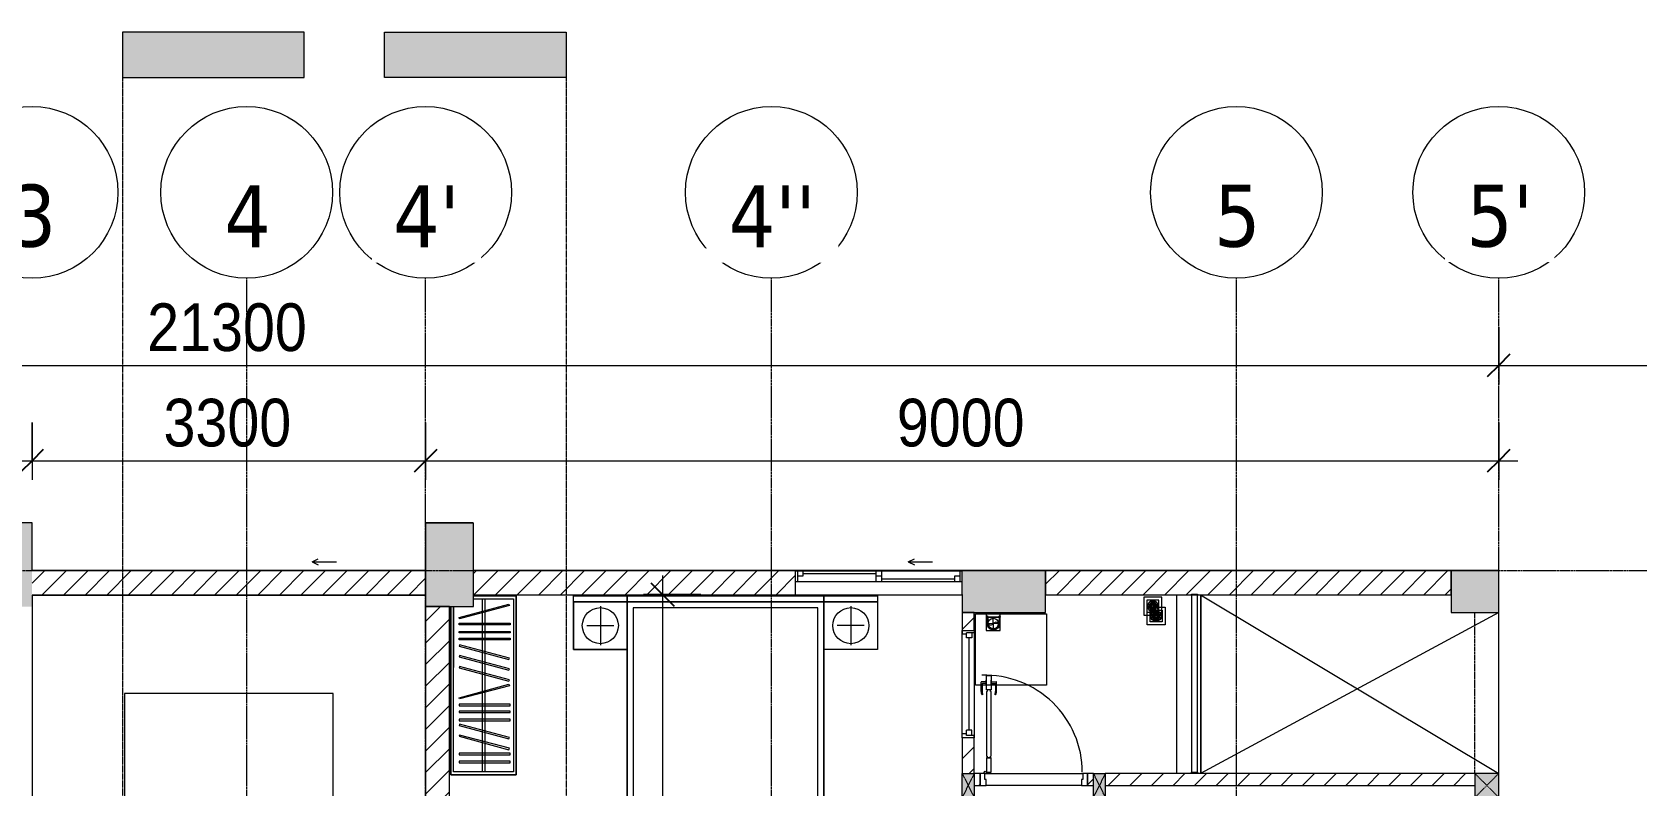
# Model space of a CAD drawing. Header units: millimetres. Extents: x 1591 to 240306, y -15958 to 82755.
# Drawn here: x 53654 to 67112, y 76433 to 82755 of the extents above; entities that cross this region are included whole.
import ezdxf

# ---------------------------------------------------------------- set-up
doc = ezdxf.new("R2010")
doc.units = ezdxf.units.MM
for name, pattern in [('Dash', [6, 3, -3]), ('Dash 1_8_', [6.35, 3.175, -3.175]), ('Dash Dot 3_16_', [7.9375, 4.7625, -1.5875, 0, -1.5875]), ('Grid Line', [22.225, 12.7, -3.175, 3.175, -3.175]), ('IMPORT-CENTER _2_', [40.64, 25.4, -5.08, 5.08, -5.08])]:
    doc.linetypes.add(name, pattern=pattern)
for name, color, linetype, lineweight in [('0-1', 7, 'Continuous', 5), ('A-ANNO-DIMS', 211, 'Continuous', 9), ('A-ANNO-DIMS-160', 211, 'Continuous', 9), ('A-AREA', 32, 'Dash 1_8_', 9), ('A-DETL-GENF-1', 9, 'Continuous', 9), ('A-DETL-THIN-2', 151, 'Continuous', 9), ('A-DOOR-1', 254, 'Continuous', 9), ('A-DOOR-2', 9, 'Continuous', 9), ('A-FLOR-1', 250, 'Continuous', 9), ('A-FLOR-2', 9, 'Continuous', 9), ('A-FLOR-HRAL-1', 254, 'Continuous', 9), ('A-FLOR-HRAL-2', 9, 'Continuous', 9), ('A-GLAZ', 151, 'Continuous', 9), ('A-GLAZ-1', 254, 'Continuous', 9), ('A-GLAZ-2', 9, 'Continuous', 9), ('A-WALL-1', 253, 'Continuous', 18), ('A-WALL-2', 9, 'Continuous', 9), ('A-WALL-3', 113, 'Continuous', 18), ('A-WALL-PATT-1', 10, 'Continuous', 9), ('A-WALL-PATT-2', 111, 'Continuous', 9), ('G-ANNO-SYMB', 111, 'Continuous', 9), ('G-ANNO-SYMB-1', 111, 'Dash Dot 3_16_', 18), ('G-IMPT-1', 254, 'Continuous', 9), ('G-IMPT-2', 8, 'IMPORT-CENTER _2_', 9), ('G-IMPT-3', 8, 'Continuous', 9), ('I-FURN-1', 254, 'Continuous', 9), ('M-EQPM', 50, 'Continuous', 9), ('M-EQPM-1', 254, 'Continuous', 9), ('S-COLS', 52, 'Continuous', 9), ('S-COLS-1', 52, 'Continuous', 5), ('S-COLS-2', 7, 'Continuous', 18), ('S-COLS-3', 254, 'Continuous', 9), ('S-COLS-4', 253, 'Continuous', 18), ('S-COLS-5', 52, 'Continuous', 18), ('S-COLS-HDLN', 52, 'Dash', 9), ('S-COLS-HDLN-1', 9, 'Dash', 9), ('S-GRID-1', 1, 'Grid Line', 9), ('S-GRID-IDEN', 1, 'Continuous', 9), ('S-STRS', 31, 'Continuous', 9), ('S-STRS-ANNO', 31, 'Continuous', 9)]:
    doc.layers.add(name, color=color, linetype=linetype, lineweight=lineweight)
doc.styles.add('Tahoma_B', font='tahomabd_0.ttf', dxfattribs={"height": 520})
doc.styles.add('UTM Avo', font='UTM Avo.ttf', dxfattribs={"width": 0.9, "height": 400})
doc.dimstyles.new('1_Dim_chi_tiet_2_5', dxfattribs={"dimscale": 304.8, "dimtxt": 399.720379, "dimasz": 0.629921, "dimexe": 0.524934, "dimexo": 0.0625, "dimgap": 0.052493, "dimtad": 1, "dimdec": 0, "dimrnd": 5, "dimzin": 0, "dimdsep": 46, "dimtxsty": 'UTM Avo', "dimblk1": 'OBLIQUE', "dimblk2": 'OBLIQUE', "dimsah": 1, "dimcen": 0.09, "dimdle": 0.524934, "dimazin": 0, "dimtfac": 1, "dimtdec": 4, "dimtix": 1, "dimtmove": 0, "dimatfit": 3, "dimfxl": 1.049869, "dimfxlon": 1, "dimtvp": 1, "dimtolj": 1, "dimtzin": 0, "dimarcsym": 2})
doc.dimstyles.new('1_Dim_chi_tiet_2_5_1', dxfattribs={"dimscale": 304.8, "dimtxt": 399.720379, "dimasz": 0.629921, "dimexe": 0.524934, "dimexo": 0.0625, "dimgap": 0.052493, "dimtad": 1, "dimdec": 0, "dimrnd": 5, "dimzin": 0, "dimdsep": 46, "dimtxsty": 'UTM Avo', "dimblk1": 'OBLIQUE', "dimblk2": 'OBLIQUE', "dimsah": 1, "dimcen": 0.09, "dimdle": 0.524934, "dimazin": 0, "dimtfac": 1, "dimtdec": 4, "dimtix": 1, "dimtmove": 0, "dimatfit": 3, "dimfxl": 1.049869, "dimfxlon": 1, "dimtvp": 1, "dimtolj": 1, "dimtzin": 0, "dimarcsym": 2})
pattern_1 = [(45, (0, 0), (-90.50967, 90.50967), [])]
pattern_2 = [(45, (11001.35, 0), (-90.50967, 90.50967), [])]

# ---------------------------------------------------------------- blocks, each defined once
blk = doc.blocks.new('NCV_TKTC_KET CAU_rvt-1-TKCS_MB TẦNG 3-4')
at = {"layer": 'S-COLS-1'}
for points in [[(42653, 77937), (42653, 78637), (42253, 78637), (42253, 77937)], [(46353, 77937), (46353, 78637), (45953, 78637), (45953, 77937)], [(50452, 77887), (51152, 77887), (51152, 78237), (50452, 78237), (50452, 78037)], [(54953, 77887), (54953, 78237), (54553, 78237), (54553, 77887)]]:
    blk.add_hatch(color=256, dxfattribs=at).paths.add_polyline_path(points)
at = {"layer": 'A-FLOR-1'}
for p, q in [((42653, 78033), (45953, 78033)), ((52453, 76537), (52453, 78037))]:
    blk.add_line(p, q, dxfattribs=at)
at = {"layer": 'S-COLS-2'}
for p, q in [((46353, 78637), (45953, 78637)), ((45953, 78637), (45953, 77937)), ((46353, 77937), (46353, 78637)), ((51152, 78237), (50452, 78237)), ((51152, 77887), (51152, 78237)), ((54553, 78237), (54553, 77887)), ((54953, 78237), (54553, 78237)), ((54953, 77887), (54953, 78237)), ((45953, 77937), (46353, 77937)), ((50452, 78037), (50452, 77887)), ((50452, 77887), (51152, 77887)), ((54553, 77887), (54953, 77887))]:
    blk.add_line(p, q, dxfattribs=at)
blk = doc.blocks.new('M_Fixed - 900 x 1400-901191-TKCS_MB TẦNG 3-4')
at = {"layer": 'A-GLAZ-2'}
for p, q in [((-450, 37), (-418, 37)), ((-431, -63), (-431, 0)), ((-431, 0), (-387, 0)), ((-418, 0), (-418, 37)), ((-387, -44), (-387, 0)), ((387, 0), (431, 0)), ((387, -44), (387, 0)), ((418, 0), (418, 37)), ((450, 37), (418, 37)), ((431, -63), (431, 0)), ((-450, -63), (-431, -63)), ((-431, -44), (-387, -44)), ((-387, -22), (387, -22)), ((431, -44), (387, -44)), ((449, -63), (431, -63))]:
    blk.add_line(p, q, dxfattribs=at)
blk = doc.blocks.new('MAY GIAT - MAY GIAT_dwg-348053-TKCS_MB TẦNG 3-4')
at = {"layer": 'G-IMPT-1', "flags": 128}
blk.add_lwpolyline([(5, 597), (5, 2), (605, 2), (605, 597)], close=True, dxfattribs=at)
blk = doc.blocks.new('MAY GIAT - MAY GIAT-401071-TKCS_MB TẦNG 3-4')
at = {"layer": 'I-FURN-1'}
for p, q in [((5, -2), (605, -2)), ((5, -597), (5, -2)), ((605, -2), (605, -597)), ((605, -597), (5, -597))]:
    blk.add_line(p, q, dxfattribs=at)
at = {"extrusion": (0, 0, -1), "zscale": -1, "rotation": 180}
blk.add_blockref('MAY GIAT - MAY GIAT_dwg-348053-TKCS_MB TẦNG 3-4', (0, 0), dxfattribs=at)
blk = doc.blocks.new('THU NUOC - THU NUOC-461820-TKCS_MB TẦNG 3-4')
at = {"layer": 'M-EQPM-1'}
for p, q in [((-66, 71), (-66, -79)), ((84, 71), (-66, 71)), ((59, 46), (-41, 46)), ((-41, 46), (-41, -54)), ((-23, 11), (41, 11)), ((41, 5), (-23, 5)), ((-11, 23), (28, 23)), ((28, 17), (-11, 17)), ((-1, 36), (19, 36)), ((19, 30), (-1, 30)), ((59, -54), (59, 46)), ((84, -79), (84, 71)), ((-66, -79), (84, -79)), ((-41, -54), (59, -54)), ((-23, -1), (1, -1)), ((1, -7), (-23, -7)), ((-23, -14), (41, -14)), ((41, -20), (-23, -20)), ((-11, -26), (28, -26)), ((28, -32), (-11, -32)), ((-1, -38), (19, -38)), ((19, -44), (-1, -44)), ((1, -1), (1, -7)), ((17, -1), (41, -1)), ((17, -7), (17, -1)), ((41, -7), (17, -7))]:
    blk.add_line(p, q, dxfattribs=at)
for centre, radius, start, end in [((9, -4), 45, 0, 180), ((9, -4), 45, 0, 180), ((-23, 8), 3, 90, 270), ((-11, 20), 3, 90, 270), ((-1, 33), 3, 90, 270), ((19, 33), 3, 270, 90), ((28, 20), 3, 270, 90), ((41, 8), 3, 270, 90), ((9, -4), 45, 180, 360), ((9, -4), 45, 180, 360), ((-23, -4), 3, 90, 270), ((-23, -17), 3, 90, 270), ((-11, -29), 3, 90, 270), ((-1, -41), 3, 90, 270), ((19, -41), 3, 270, 90), ((28, -29), 3, 270, 90), ((41, -4), 3, 270, 90), ((41, -17), 3, 270, 90)]:
    blk.add_arc(centre, radius, start, end, dxfattribs=at)
blk = doc.blocks.new('Railing - 50 x 10mm-901205-TKCS_MB TẦNG 3-4')
at = {"layer": 'A-FLOR-HRAL-2'}
for p, q in [((25, 5), (-25, 5)), ((-25, 5), (-25, -5)), ((25, -5), (25, 5)), ((-25, -5), (25, -5))]:
    blk.add_line(p, q, dxfattribs=at)
blk = doc.blocks.new('Railing - Railing-885341-TKCS_MB TẦNG 3-4')
at = {"layer": 'A-FLOR-HRAL-2'}
for p, q in [((29469, 68771), (29469, 67286)), ((29519, 67286), (29519, 68771))]:
    blk.add_line(p, q, dxfattribs=at)
at = {"extrusion": (0, 0, -1), "zscale": -1}
for p in [(-29494, 68776), (-29494, 67281)]:
    blk.add_blockref('Railing - 50 x 10mm-901205-TKCS_MB TẦNG 3-4', p, dxfattribs=at)
blk = doc.blocks.new('G1_SOF - BO TRU - 100x200-746114-TKCS_MB TẦNG 3-4')
at = {"layer": 'S-COLS'}
blk.add_hatch(color=256, dxfattribs=at).paths.add_polyline_path([(50, -100), (50, 100), (-50, 100), (-50, -100)])
at = {"layer": 'S-COLS-4'}
for p, q in [((-50, 100), (50, 100)), ((-50, -100), (-50, 100)), ((50, 100), (50, -100)), ((50, -100), (-50, -100))]:
    blk.add_line(p, q, dxfattribs=at)
at = {"layer": 'S-COLS-HDLN-1'}
for p, q in [((50, -100), (-50, 100)), ((-50, -100), (50, 100))]:
    blk.add_line(p, q, dxfattribs=at)
blk = doc.blocks.new('DOOR_CW_01 CANH MO-PANEL KINH - DIG_01-900x2200-CỬA NHÔM KÍNH-901226-TKCS_MB TẦNG 3-4')
at = {"layer": 'A-DETL-GENF-1'}
for p, q in [((-442, 737), (-442, 816)), ((-399, 820), (-438, 820)), ((-399, 832), (-397, 832)), ((-399, 792), (-399, 832)), ((-397, 872), (-357, 872)), ((-397, 752), (-397, 872)), ((-397, 792), (-397, 832)), ((-357, 872), (-357, 752)), ((-357, 792), (-357, 832)), ((-355, 832), (-357, 832)), ((-355, 792), (-355, 832)), ((-355, 820), (-316, 820)), ((-312, 737), (-312, 816)), ((-434, 800), (-434, 737)), ((-434, 711), (-427, 716)), ((-399, 804), (-430, 804)), ((-397, 792), (-399, 792)), ((-357, 752), (-397, 752)), ((-397, 738), (-391, 738)), ((-397, 738), (-397, 196)), ((-363, 752), (-391, 752)), ((-391, 752), (-391, 738)), ((-363, 738), (-363, 752)), ((-357, 738), (-363, 738)), ((-357, 792), (-355, 792)), ((-357, 196), (-357, 738)), ((-355, 804), (-324, 804)), ((-320, 711), (-327, 716)), ((-320, 800), (-320, 737)), ((-397, 196), (-391, 196)), ((-357, 182), (-397, 182)), ((-397, 182), (-397, 62)), ((-391, 196), (-391, 182)), ((-391, 182), (-363, 182)), ((-357, 196), (-363, 196)), ((-363, 182), (-363, 196)), ((-357, 62), (-357, 182)), ((-397, 62), (-357, 62))]:
    blk.add_line(p, q, dxfattribs=at)
blk.add_circle((-407, 60), 10, dxfattribs=at)
for centre, radius, start, end in [((-438, 816), 4, 90, 180), ((-407, 60), 814, 360, 92), ((-316, 816), 4, 0, 90), ((-397, 737), 45, 180, 215), ((-430, 800), 4, 90, 180), ((-397, 737), 37, 180, 215), ((-357, 737), 37, 325, 0), ((-324, 800), 4, 360, 90), ((-357, 737), 45, 325, 0)]:
    blk.add_arc(centre, radius, start, end, dxfattribs=at)
at = {"layer": 'A-DOOR-2'}
for p, q in [((-410, 50), (-450, 50)), ((-450, 50), (-450, -50)), ((-410, 0), (-410, 50)), ((-400, 0), (-410, 0)), ((-407, 50), (-382, 50)), ((-400, -50), (-400, 0)), ((410, 0), (400, 0)), ((400, 0), (400, -50)), ((450, 50), (410, 50)), ((410, 50), (410, 0)), ((450, -50), (450, 50)), ((-450, -50), (-400, -50)), ((400, -50), (450, -50))]:
    blk.add_line(p, q, dxfattribs=at)
blk = doc.blocks.new('GIUONG NGU-2TAB-1600x2000 - GIUONG NGU-2TAB-1600x2000-901192-TKCS_MB TẦNG 3-4')
at = {"layer": 'I-FURN-1'}
for p, q in [((570, 2050), (1997, 2050)), ((1997, 2050), (570, 2050)), ((458, 50), (458, 1939)), ((458, 1939), (458, 50)), ((508, 1939), (508, 100)), ((1997, 2000), (570, 2000)), ((2058, 100), (2058, 1939)), ((2108, 1939), (2108, 50)), ((2108, 50), (2108, 1939)), ((8, 50), (8, 450)), ((8, 450), (458, 450)), ((8, 450), (458, 450)), ((8, 50), (8, 450)), ((233, 87), (233, 413)), ((458, 450), (458, 50)), ((458, 450), (458, 50)), ((2108, 50), (2108, 450)), ((2108, 450), (2558, 450)), ((2108, 450), (2108, 50)), ((2558, 450), (2108, 450)), ((2333, 87), (2333, 413)), ((2558, 450), (2558, 50)), ((2558, 50), (2558, 450)), ((120, 250), (347, 250)), ((2446, 250), (2220, 250)), ((458, 50), (8, 50)), ((8, 0), (8, 50)), ((8, 50), (458, 50)), ((458, 50), (8, 50)), ((458, 0), (8, 0)), ((2108, 50), (458, 50)), ((458, 50), (458, 0)), ((458, 0), (458, 50)), ((458, 50), (2108, 50)), ((458, 50), (2108, 50)), ((2108, 0), (458, 0)), ((458, 0), (2108, 0)), ((508, 100), (2058, 100)), ((2558, 50), (2108, 50)), ((2108, 50), (2558, 50)), ((2108, 0), (2108, 50)), ((2108, 50), (2108, 0)), ((2108, 50), (2558, 50)), ((2558, 0), (2108, 0)), ((2558, 50), (2558, 0))]:
    blk.add_line(p, q, dxfattribs=at)
for centre in [(233, 250), (2333, 250)]:
    blk.add_circle(centre, 151, dxfattribs=at)
for centre, radius, start, end in [((570, 1939), 111, 90, 180), ((570, 1939), 111, 90, 180), ((1997, 1939), 111, 0, 90), ((1997, 1939), 111, 360, 90), ((570, 1939), 61.1, 90, 180), ((1997, 1939), 61.1, 360, 90)]:
    blk.add_arc(centre, radius, start, end, dxfattribs=at)
blk = doc.blocks.new('TU QUAN AO-SUITE ROOM_3 - TU QUAN AO-SUITE ROOM_3-V174-TKCS_MB TẦNG 3-4')
at = {"layer": 'I-FURN-1'}
for p, q in [((0, 0), (-360, 0)), ((-360, 0), (0, 0)), ((0, -1500), (0, 0)), ((0, 0), (0, -1500)), ((-550, -90), (-550, -1500)), ((-550, -1500), (-550, -90)), ((-550, -90), (-550, -576)), ((-526, -1476), (-526, -90)), ((-526, -90), (-526, -600)), ((-478, -181), (-61, -69)), ((-58, -81), (-475, -193)), ((-360, -24), (-24, -24)), ((-287, -24), (-287, -576)), ((-263, -24), (-263, -576)), ((-61, -69), (-58, -81)), ((-24, -24), (-24, -1476)), ((-480, -230), (-50, -230)), ((-480, -242), (-480, -230)), ((-50, -242), (-480, -242)), ((-475, -193), (-478, -181)), ((-50, -230), (-50, -242)), ((-480, -299), (-50, -299)), ((-480, -311), (-480, -299)), ((-50, -311), (-480, -311)), ((-480, -356), (-50, -356)), ((-480, -368), (-480, -356)), ((-50, -368), (-480, -368)), ((-50, -299), (-50, -311)), ((-50, -356), (-50, -368)), ((-475, -412), (-478, -423)), ((-478, -423), (-61, -535)), ((-475, -500), (-478, -512)), ((-478, -512), (-61, -624)), ((-58, -523), (-475, -412)), ((-58, -612), (-475, -500)), ((-61, -535), (-58, -523)), ((-526, -1476), (-526, -600)), ((-475, -592), (-478, -603)), ((-478, -603), (-61, -715)), ((-58, -703), (-475, -592)), ((-287, -576), (-287, -1476)), ((-263, -576), (-263, -1476)), ((-61, -624), (-58, -612)), ((-478, -854), (-61, -742)), ((-58, -754), (-475, -865)), ((-61, -715), (-58, -703)), ((-61, -742), (-58, -754)), ((-480, -909), (-480, -921)), ((-480, -909), (-480, -921)), ((-50, -909), (-480, -909)), ((-480, -921), (-50, -921)), ((-475, -865), (-478, -854)), ((-50, -921), (-50, -909)), ((-480, -966), (-480, -978)), ((-480, -966), (-480, -978)), ((-50, -966), (-480, -966)), ((-480, -978), (-50, -978)), ((-480, -1035), (-480, -1047)), ((-480, -1035), (-480, -1047)), ((-50, -1035), (-480, -1035)), ((-480, -1047), (-50, -1047)), ((-475, -1075), (-478, -1087)), ((-58, -1187), (-475, -1075)), ((-50, -978), (-50, -966)), ((-50, -1047), (-50, -1035)), ((-478, -1087), (-61, -1199)), ((-475, -1167), (-478, -1178)), ((-478, -1178), (-61, -1290)), ((-58, -1278), (-475, -1167)), ((-61, -1199), (-58, -1187)), ((-480, -1320), (-480, -1332)), ((-480, -1320), (-480, -1332)), ((-50, -1320), (-480, -1320)), ((-480, -1332), (-50, -1332)), ((-61, -1290), (-58, -1278)), ((-50, -1332), (-50, -1320)), ((-24, -1476), (-526, -1476)), ((-480, -1387), (-480, -1399)), ((-480, -1387), (-480, -1399)), ((-50, -1387), (-480, -1387)), ((-480, -1399), (-50, -1399)), ((-50, -1399), (-50, -1387)), ((-550, -1500), (0, -1500)), ((0, -1500), (-550, -1500))]:
    blk.add_line(p, q, dxfattribs=at)
blk = doc.blocks.new('NCV_TKTC_TANG 3 - 4_rvt-2-TKCS_MB TẦNG 3-4')
at = {"layer": 'A-WALL-PATT-1'}
h = blk.add_hatch(dxfattribs=at)
h.set_pattern_fill('FP_1', color=256, style=0, pattern_type=2)
h.set_pattern_definition(pattern_1)
h.paths.add_polyline_path([(50453, 76537), (50553, 76537), (50553, 76837), (50453, 76837)])
h.paths.add_polyline_path([(50553, 77737), (50553, 77887), (50453, 77887), (50453, 77737)])
h = blk.add_hatch(dxfattribs=at)
h.set_pattern_fill('FP_1', color=256, style=0, pattern_type=2)
h.set_pattern_definition(pattern_1)
h.paths.add_polyline_path([(50553, 76437), (50603, 76437), (50603, 76537), (50553, 76537), (50553, 76526)])
h.paths.add_polyline_path([(51553, 76437), (51553, 76537), (51503, 76537), (51503, 76437)])
h = blk.add_hatch(dxfattribs=at)
h.set_pattern_fill('FP_1', color=256, style=0, pattern_type=2)
h.set_pattern_definition(pattern_1)
h.paths.add_polyline_path([(51653, 76437), (54753, 76437), (54753, 76537), (51653, 76537), (51653, 76526)])
at = {"layer": 'A-FLOR-2'}
blk.add_line((51453, 76437), (50653, 76437), dxfattribs=at)
at = {"layer": 'A-WALL-1'}
for p, q in [((50553, 77887), (50453, 77887)), ((50453, 77887), (50453, 77737)), ((50553, 77737), (50553, 77887)), ((50453, 77737), (50553, 77737)), ((50553, 76837), (50453, 76837)), ((50453, 76837), (50453, 76537)), ((50553, 76537), (50553, 76837)), ((50603, 76537), (50553, 76537)), ((50603, 76437), (50603, 76537)), ((51553, 76537), (51503, 76537)), ((51503, 76537), (51503, 76437)), ((52378, 76537), (51653, 76537)), ((54753, 76537), (52428, 76537)), ((50553, 76437), (50603, 76437)), ((51503, 76437), (51553, 76437)), ((51653, 76437), (54753, 76437))]:
    blk.add_line(p, q, dxfattribs=at)
at = {"layer": 'A-WALL-2'}
for p, q in [((52253, 76537), (52253, 78037)), ((52453, 78037), (52453, 76537)), ((50453, 76837), (50453, 77737)), ((50553, 77737), (50553, 76837)), ((50643, 76537), (51463, 76537)), ((51453, 76437), (50653, 76437))]:
    blk.add_line(p, q, dxfattribs=at)
at = {"layer": 'A-DOOR-1'}
blk.add_blockref('DOOR_CW_01 CANH MO-PANEL KINH - DIG_01-900x2200-CỬA NHÔM KÍNH-901226-TKCS_MB TẦNG 3-4', (51053, 76487), dxfattribs=at)
at = {"layer": 'A-FLOR-HRAL-1'}
blk.add_blockref('Railing - Railing-885341-TKCS_MB TẦNG 3-4', (22908, 9261), dxfattribs=at)
at = {"layer": 'A-GLAZ-1', "rotation": 90.00000000000092}
blk.add_blockref('M_Fixed - 900 x 1400-901191-TKCS_MB TẦNG 3-4', (50490, 77287), dxfattribs=at)
at = {"layer": 'I-FURN-1'}
blk.add_blockref('TU QUAN AO-SUITE ROOM_3 - TU QUAN AO-SUITE ROOM_3-V174-TKCS_MB TẦNG 3-4', (46713, 78027), dxfattribs=at)
for name, p, rotation in [('GIUONG NGU-2TAB-1600x2000 - GIUONG NGU-2TAB-1600x2000-901192-TKCS_MB TẦNG 3-4', (49751, 78027), 180), ('MAY GIAT - MAY GIAT-401071-TKCS_MB TẦNG 3-4', (50563, 77272), 90.00000000000098)]:
    blk.add_blockref(name, p, dxfattribs=dict(at, rotation=rotation))
at = {"layer": 'M-EQPM-1', "rotation": 180}
blk.add_blockref('THU NUOC - THU NUOC-461820-TKCS_MB TẦNG 3-4', (52061, 77936), dxfattribs=at)
at = {"layer": 'S-COLS-3', "rotation": 180}
for p in [(50503, 76437), (51603, 76437)]:
    blk.add_blockref('G1_SOF - BO TRU - 100x200-746114-TKCS_MB TẦNG 3-4', p, dxfattribs=at)
blk = doc.blocks.new('1_FAMILY RVT - W01-WxH 1400x1400xmm-389822-TKCS_MB TẦNG 3-4')
at = {"layer": 'A-GLAZ'}
for p, q in [((248.4, 172.39), (299.2, 197.79)), ((248.4, 172.39), (299.2, 146.99)), ((248.4, 172.39), (451.6, 172.39)), ((-700, 96.19), (-700, -103.81)), ((700, 96.19), (-700, 96.19)), ((-700, 96.19), (-636.5, 96.19)), ((-700, 7.29), (-680.95, 7.29)), ((-680.95, 96.19), (-680.95, 7.29)), ((-636.5, 51.74), (-680.95, 51.74)), ((-680.95, 7.29), (-22.225, 7.29)), ((-636.5, 96.19), (-22.225, 96.19)), ((-636.5, 96.19), (-636.5, 51.74)), ((-636.5, 73.965), (-22.225, 73.965)), ((-22.225, 7.29), (-22.225, 96.19)), ((-22.225, 96.19), (22.225, 96.19)), ((22.225, 51.74), (-22.225, 51.74)), ((-22.225, 7.29), (22.225, 7.29)), ((22.225, 96.19), (680.95, 96.19)), ((22.225, 96.19), (22.225, 7.29)), ((22.225, 29.515), (636.5, 29.515)), ((22.225, 7.29), (636.5, 7.29)), ((636.5, 51.74), (636.5, 7.29)), ((680.95, 51.74), (636.5, 51.74)), ((636.5, 7.29), (700, 7.29)), ((680.95, 96.19), (700, 96.19)), ((680.95, 96.19), (680.95, 7.29)), ((700, -103.81), (700, 96.19)), ((-700, -103.81), (700, -103.81))]:
    blk.add_line(p, q, dxfattribs=at)
blk = doc.blocks.new('1_FAMILY RVT - W01-WxH 1000x3200-3536800-TKCS_MB TẦNG 3-4')
at = {"layer": 'A-GLAZ'}
for q in [(749.2, 197.79), (749.2, 146.99), (901.6, 172.39)]:
    blk.add_line((698.4, 172.39), q, dxfattribs=at)
blk = doc.blocks.new('G1_SOF - BO TRU - 200x200-3054293-TKCS_MB TẦNG 3-4')
at = {"layer": 'S-COLS'}
blk.add_hatch(color=256, dxfattribs=at).paths.add_polyline_path([(100, -100), (100, 100), (-100, 100), (-100, -100)])
at = {"layer": 'S-COLS-5'}
for p, q in [((100, 100), (-100, 100)), ((-100, 100), (-100, -100)), ((100, -100), (100, 100)), ((-100, -100), (100, -100))]:
    blk.add_line(p, q, dxfattribs=at)
at = {"layer": 'S-COLS-HDLN'}
for p, q in [((100, 100), (-100, -100)), ((-100, 100), (100, -100))]:
    blk.add_line(p, q, dxfattribs=at)
blk = doc.blocks.new('TKTC_XREF_251221_MB TANG 2-7 - TKTC_XREF_260130_MB TANG 2-5_dwg_THU NUOC - THU NUOC-444531-TKCS_MB TẦNG 1-4746810-TKCS_MB TẦNG 3-4')
at = {"layer": 'G-IMPT-3'}
for p, q in [((-23, 11), (41, 11)), ((41, 5), (-23, 5)), ((-11, 23), (28, 23)), ((28, 17), (-11, 17)), ((-1, 36), (19, 36)), ((19, 30), (-1, 30)), ((-23, -14), (41, -14)), ((41, -20), (-23, -20)), ((-11, -26), (28, -26)), ((28, -32), (-11, -32)), ((-1, -38), (19, -38)), ((19, -44), (-1, -44))]:
    blk.add_line(p, q, dxfattribs=at)
at = {"layer": 'G-IMPT-3', "flags": 128}
for points in [[(84, -79), (84, 71), (-66, 71), (-66, -79)], [(59, -54), (59, 46), (-41, 46), (-41, -54)]]:
    blk.add_lwpolyline(points, close=True, dxfattribs=at)
for points in [[(-23, -1), (1, -1), (1, -7), (-23, -7)], [(41, -7), (17, -7), (17, -1), (41, -1)]]:
    blk.add_lwpolyline(points, dxfattribs=at)
at = {"layer": 'G-IMPT-3'}
for centre, radius, start, end in [((9, -4), 45, 360, 180), ((9, -4), 45, 360, 180), ((-23, 8), 3, 90, 270), ((-11, 20), 3, 90, 270), ((-1, 33), 3, 90, 270), ((19, 33), 3, 270, 90), ((28, 20), 3, 270, 90), ((41, 8), 3, 270, 90), ((9, -4), 45, 180, 360), ((9, -4), 45, 180, 360), ((-23, -4), 3, 90, 270), ((-23, -17), 3, 90, 270), ((-11, -29), 3, 90, 270), ((-1, -41), 3, 90, 270), ((19, -41), 3, 270, 90), ((28, -29), 3, 270, 90), ((41, -4), 3, 270, 90), ((41, -17), 3, 270, 90)]:
    blk.add_arc(centre, radius, start, end, dxfattribs=at)
blk = doc.blocks.new('TKTC_XREF_251221_MB TANG 2-7 - TKTC_XREF_260130_MB TANG 2-5_dwg_$cc-4746798-TKCS_MB TẦNG 3-4')
at = {"layer": 'G-IMPT-2'}
for p, q in [((-0.67, 0), (0.67, 0)), ((0, -0.67), (0, 0.67))]:
    blk.add_line(p, q, dxfattribs=at)
at = {"layer": 'M-EQPM'}
blk.add_circle((0, 0), 0.5, dxfattribs=at)
for centre, radius, start, end in [((0, 0), 0.5, 90, 270), ((0.19, 0.25), 0.313, 126.8699, 233.1301), ((-0.19, -0.25), 0.313, 306.8699, 53.1301)]:
    blk.add_arc(centre, radius, start, end, dxfattribs=at)
blk = doc.blocks.new('TKTC_XREF_251221_MB TANG 2-7 - TKTC_XREF_260130_MB TANG 2-5_dwg_CUM U_DN100-4746799-TKCS_MB TẦNG 3-4')
at = {"layer": 'G-IMPT-3'}
blk.add_hatch(color=256, dxfattribs=at).paths.add_polyline_path([(0, 61), (16, 59), (31, 53), (43, 43), (53, 31), (59, 16), (61, 0), (59, -16), (53, -30), (43, -43), (31, -53), (16, -59), (0, -61), (0, -57), (15, -55), (29, -49), (40, -40), (49, -28), (55, -15), (57, 0), (55, 15), (49, 29), (40, 40), (29, 49), (15, 55), (0, 57)])
for p, q in [((-79, 67), (-79, 63)), ((-77, 67), (-77, 63)), ((-75, 67), (-75, 63)), ((-73, 69), (-73, 61)), ((-67, 68), (-72, 68)), ((-67, 62), (-72, 62)), ((-65, 69), (0, 69)), ((-79, -63), (-79, -67)), ((-77, -63), (-77, -67)), ((-75, -63), (-75, -67)), ((-73, -61), (-73, -69)), ((-67, -62), (-72, -62)), ((-67, -68), (-72, -68)), ((-65, -69), (0, -69))]:
    blk.add_line(p, q, dxfattribs=at)
at = {"layer": 'G-IMPT-3', "flags": 128}
for points in [[(-73, 68), (-78, 68), (-78, 62), (-73, 62)], [(-72, 59), (-67, 59), (-67, 71), (-72, 71)], [(-67, 71), (-67, 73), (-65, 73), (-65, 57), (-67, 57), (-67, 59)], [(-65, 61), (0, 61), (0, 57)], [(-73, -62), (-78, -62), (-78, -68), (-73, -68)], [(-72, -71), (-67, -71), (-67, -59), (-72, -59)], [(-67, -59), (-67, -57), (-65, -57), (-65, -73), (-67, -73), (-67, -71)], [(-65, -61), (0, -61), (0, -57)]]:
    blk.add_lwpolyline(points, dxfattribs=at)
at = {"layer": 'G-IMPT-3'}
for centre, radius, start, end in [((-78, 67), 0.96, 90, 180), ((-78, 63), 0.96, 180, 270), ((-71, 69), 1.56, 112.6199, 247.3801), ((-68, 65), 4.8, 143.1301, 216.8699), ((-71, 61), 1.56, 112.6199, 247.3801), ((0, 0), 69, 270, 90), ((0, 0), 61, 270, 90), ((0, 0), 57, 270, 90), ((-78, -63), 0.96, 90, 180), ((-78, -67), 0.96, 180, 270), ((-71, -61), 1.56, 112.6199, 247.3801), ((-68, -65), 4.8, 143.1301, 216.8699), ((-71, -69), 1.56, 112.6199, 247.3801)]:
    blk.add_arc(centre, radius, start, end, dxfattribs=at)
blk = doc.blocks.new('TKTC_XREF_251221_MB TANG 2-7 - TKTC_XREF_251221_MB TANG 2-7-2039446-TKCS_MB TẦNG 3-4')
at = {"layer": 'M-EQPM'}
for p, q in [((9000, 61403), (8600, 61403)), ((9000, 61002), (9000, 61403)), ((12300, 61403), (12300, 61400)), ((12700, 61403), (12300, 61403)), ((12700, 61400), (12700, 61403)), ((12300, 61002), (9000, 61002)), ((21300, 61002), (12700, 61002)), ((17000, 60650), (17000, 60610)), ((17000, 60610), (17120, 60610)), ((17000, 60610), (17000, 60500)), ((17120, 60610), (17000, 60610)), ((17120, 60610), (17120, 60650)), ((17120, 60500), (17120, 60610)), ((21300, 59300), (21300, 60650)), ((17000, 60500), (17120, 60500))]:
    blk.add_line(p, q, dxfattribs=at)
at = {"xscale": 90.00000000005122, "yscale": 90.00000000005122, "zscale": 90.00000000005122, "rotation": 90.37402677993775}
blk.add_blockref('TKTC_XREF_251221_MB TANG 2-7 - TKTC_XREF_260130_MB TANG 2-5_dwg_$cc-4746798-TKCS_MB TẦNG 3-4', (17061, 60557), dxfattribs=at)
at = {"extrusion": (0, 0, -1), "xscale": 0.7894736842105242, "yscale": 0.7894736842105242, "zscale": -0.7894736842105242, "rotation": 269.9999999984439}
blk.add_blockref('TKTC_XREF_251221_MB TANG 2-7 - TKTC_XREF_260130_MB TANG 2-5_dwg_CUM U_DN100-4746799-TKCS_MB TẦNG 3-4', (-17062, 60559), dxfattribs=at)
at = {"extrusion": (0, 0, -1), "zscale": -1}
blk.add_blockref('TKTC_XREF_251221_MB TANG 2-7 - TKTC_XREF_260130_MB TANG 2-5_dwg_THU NUOC - THU NUOC-444531-TKCS_MB TẦNG 1-4746810-TKCS_MB TẦNG 3-4', (-18435, 60625), dxfattribs=at)
blk = doc.blocks.new('Grid - M_Grid Head - Circle-353313-TKCS_MB TẦNG 3-4')
at = {"layer": 'S-GRID-IDEN'}
blk.add_circle((0, 0), 4.5, dxfattribs=at)
blk = doc.blocks.new('Section - 3_32_ x 3_8_-4701953-TKCS_MB TẦNG 3-4')
at = {"layer": 'G-ANNO-SYMB'}
blk.add_hatch(color=256, dxfattribs=at).paths.add_polyline_path([(0, 9.525), (0, 0), (-2.38125, 0), (-2.38125, 9.525)])
for p, q in [((0, 9.525), (-2.38125, 9.525)), ((-2.38125, 9.525), (-2.38125, 0)), ((0, 0), (0, 9.525)), ((-2.38125, 0), (0, 0))]:
    blk.add_line(p, q, dxfattribs=at)
blk = doc.blocks.new('DIMBLOCK11-TKCS_MB TẦNG 3-4')
at = {"layer": 'A-ANNO-DIMS-160'}
for p, q in [((44654, 80280), (44654, 79800)), ((44654, 79960), (44654, 80280)), ((65954, 80280), (65954, 79800)), ((65954, 79960), (65954, 80280)), ((44494, 79960), (66114, 79960))]:
    blk.add_line(p, q, dxfattribs=at)
at = {"layer": 'A-ANNO-DIMS-160', "lineweight": 25}
for p, q in [((44654, 79960), (44558, 79864)), ((44654, 79960), (44750, 80056)), ((65954, 79960), (65858, 79864)), ((65954, 79960), (66050, 80056))]:
    blk.add_line(p, q, dxfattribs=at)
at = {"layer": 'A-ANNO-DIMS-160', "color": 0, "insert": (54619, 80480), "char_height": 400, "width": 1643.29, "attachment_point": 1, "line_spacing_factor": 1.110334, "style": 'UTM Avo'}
blk.add_mtext('21300', dxfattribs=at)
blk = doc.blocks.new('_Oblique')
at = {"color": 0, "linetype": 'ByBlock', "lineweight": -2}
blk.add_line((-0.5, -0.5), (0.5, 0.5), dxfattribs=at)
blk = doc.blocks.new('DIMBLOCK13-TKCS_MB TẦNG 3-4')
at = {"layer": 'A-ANNO-DIMS-160'}
for p, q in [((49854, 79480), (49854, 79000)), ((49854, 79160), (49854, 79480)), ((53654, 79480), (53654, 79000)), ((53654, 79160), (53654, 79480)), ((49854, 79160), (53654, 79160))]:
    blk.add_line(p, q, dxfattribs=at)
at = {"layer": 'A-ANNO-DIMS-160', "lineweight": 25}
for p, q in [((49854, 79160), (49758, 79064)), ((49854, 79160), (49950, 79256)), ((53654, 79160), (53558, 79064)), ((53654, 79160), (53750, 79256))]:
    blk.add_line(p, q, dxfattribs=at)
at = {"layer": 'A-ANNO-DIMS-160', "color": 0, "insert": (51206, 79680), "char_height": 400, "width": 1314.64, "attachment_point": 1, "line_spacing_factor": 1.110334, "style": 'UTM Avo'}
blk.add_mtext('3800', dxfattribs=at)
blk = doc.blocks.new('DIMBLOCK14-TKCS_MB TẦNG 3-4')
at = {"layer": 'A-ANNO-DIMS-160'}
for p, q in [((53654, 79480), (53654, 79000)), ((53654, 79160), (53654, 79480)), ((56954, 79480), (56954, 79000)), ((56954, 79160), (56954, 79480)), ((53654, 79160), (56954, 79160))]:
    blk.add_line(p, q, dxfattribs=at)
at = {"layer": 'A-ANNO-DIMS-160', "lineweight": 25}
for p, q in [((53654, 79160), (53558, 79064)), ((53654, 79160), (53750, 79256)), ((56954, 79160), (56858, 79064)), ((56954, 79160), (57050, 79256))]:
    blk.add_line(p, q, dxfattribs=at)
at = {"layer": 'A-ANNO-DIMS-160', "color": 0, "insert": (54756, 79680), "char_height": 400, "width": 1314.64, "attachment_point": 1, "line_spacing_factor": 1.110334, "style": 'UTM Avo'}
blk.add_mtext('3300', dxfattribs=at)
blk = doc.blocks.new('DIMBLOCK15-TKCS_MB TẦNG 3-4')
at = {"layer": 'A-ANNO-DIMS-160'}
for p, q in [((56954, 79480), (56954, 79000)), ((56954, 79160), (56954, 79480)), ((65954, 79480), (65954, 79000)), ((65954, 79160), (65954, 79480)), ((56954, 79160), (66114, 79160))]:
    blk.add_line(p, q, dxfattribs=at)
at = {"layer": 'A-ANNO-DIMS-160', "lineweight": 25}
for p, q in [((56954, 79160), (56858, 79064)), ((56954, 79160), (57050, 79256)), ((65954, 79160), (65858, 79064)), ((65954, 79160), (66050, 79256))]:
    blk.add_line(p, q, dxfattribs=at)
at = {"layer": 'A-ANNO-DIMS-160', "color": 0, "insert": (60906, 79680), "char_height": 400, "width": 1314.64, "attachment_point": 1, "line_spacing_factor": 1.110334, "style": 'UTM Avo'}
blk.add_mtext('9000', dxfattribs=at)
blk = doc.blocks.new('DIMBLOCK26-TKCS_MB TẦNG 3-4')
at = {"layer": 'A-ANNO-DIMS-160'}
for p, q in [((65954, 80280), (65954, 79800)), ((65954, 79960), (65954, 80280)), ((116954, 80280), (116954, 79800)), ((116954, 79960), (116954, 80280)), ((65794, 79960), (117114, 79960))]:
    blk.add_line(p, q, dxfattribs=at)
at = {"layer": 'A-ANNO-DIMS-160', "lineweight": 25}
for p, q in [((65954, 79960), (65858, 79864)), ((65954, 79960), (66050, 80056)), ((116954, 79960), (116858, 79864)), ((116954, 79960), (117050, 80056))]:
    blk.add_line(p, q, dxfattribs=at)
at = {"layer": 'A-ANNO-DIMS-160', "color": 0, "insert": (90769, 80480), "char_height": 400, "width": 1643.29, "attachment_point": 1, "line_spacing_factor": 1.110334, "style": 'UTM Avo'}
blk.add_mtext('51000', dxfattribs=at)
blk = doc.blocks.new('DIMBLOCK329-TKCS_MB TẦNG 3-4')
at = {"layer": 'A-ANNO-DIMS-160'}
for p, q in [((58942, 78197), (58942, 69877)), ((59262, 78037), (58782, 78037)), ((58942, 78037), (59262, 78037)), ((59262, 70037), (58782, 70037)), ((58942, 70037), (59262, 70037))]:
    blk.add_line(p, q, dxfattribs=at)
at = {"layer": 'A-ANNO-DIMS-160', "lineweight": 25}
for p, q in [((58942, 78037), (58846, 78133)), ((58942, 78037), (59038, 77941)), ((58942, 70037), (58846, 70133)), ((58942, 70037), (59038, 69941))]:
    blk.add_line(p, q, dxfattribs=at)
at = {"layer": 'A-ANNO-DIMS-160', "color": 0, "insert": (58422, 73489), "char_height": 400, "width": 1314.64, "attachment_point": 1, "rotation": 90, "line_spacing_factor": 1.110334, "style": 'UTM Avo'}
blk.add_mtext('8000', dxfattribs=at)

msp = doc.modelspace()

# ---------------------------------------------------------------- hatches: boundary and pattern name
at = {"layer": 'A-WALL-PATT-2'}
h = msp.add_hatch(dxfattribs=at)
h.set_pattern_fill('FP_1', color=256, style=0, pattern_type=2)
h.set_pattern_definition(pattern_2)
h.paths.add_polyline_path([(56953.9, 78036.9), (56953.9, 78236.9), (53653.9, 78236.9), (53653.9, 78036.9)])
h = msp.add_hatch(dxfattribs=at)
h.set_pattern_fill('FP_1', color=256, style=0, pattern_type=2)
h.set_pattern_definition(pattern_2)
h.paths.add_polyline_path([(57353.9, 78036.9), (60053.8, 78036.9), (60053.8, 78236.9), (57353.9, 78236.9)])
h = msp.add_hatch(dxfattribs=at)
h.set_pattern_fill('FP_1', color=256, style=0, pattern_type=2)
h.set_pattern_definition(pattern_2)
h.paths.add_polyline_path([(65504, 78036.9), (65553.9, 78036.9), (65553.9, 78236.9), (62153.8, 78236.9), (62153.8, 78036.9), (63378.9, 78036.9), (63378.9, 78041.9), (63428.9, 78041.9), (63428.9, 78036.9), (63892, 78036.9)])
h = msp.add_hatch(dxfattribs=at)
h.set_pattern_fill('FP_1', color=256, style=0, pattern_type=2)
h.set_pattern_definition(pattern_2)
h.paths.add_polyline_path([(56953.9, 74516.9), (57153.9, 74516.9), (57153.9, 77936.9), (56953.9, 77936.9), (56953.9, 75467.9)])

# ---------------------------------------------------------------- linework, layer by layer
at = {"layer": 'A-AREA'}
msp.add_line((65753.9, 76536.9), (65753.9, 77886.9), dxfattribs=at)
at = {"layer": 'A-DETL-THIN-2'}
for p, q in [((63453.9, 78036.9), (65953.9, 76536.9)), ((63453.9, 78036.9), (65953.9, 76536.9)), ((65953.9, 77886.9), (63453.9, 76536.9)), ((65953.9, 77886.9), (63453.9, 76536.9))]:
    msp.add_line(p, q, dxfattribs=at)
at = {"layer": 'A-WALL-3'}
for p, q in [((56953.9, 78236.9), (53653.9, 78236.9)), ((56953.9, 78036.9), (56953.9, 78236.9)), ((60053.8, 78236.9), (57353.9, 78236.9)), ((57353.9, 78236.9), (57353.9, 78036.9)), ((65553.9, 78236.9), (62153.8, 78236.9)), ((62153.8, 78236.9), (62153.8, 78036.9)), ((65553.9, 78036.9), (65553.9, 78236.9)), ((53653.9, 78036.9), (56953.9, 78036.9)), ((56953.9, 77936.9), (56953.9, 75920.4)), ((57153.9, 77936.9), (56953.9, 77936.9)), ((57153.9, 75337.4), (57153.9, 77936.9)), ((57353.9, 78036.9), (60053.8, 78036.9)), ((62153.8, 78036.9), (63378.9, 78036.9)), ((63428.9, 78036.9), (65553.9, 78036.9))]:
    msp.add_line(p, q, dxfattribs=at)
at = {"layer": 'G-ANNO-SYMB-1'}
for p, q in [((54412.7, 82373.8), (54412.7, 13320.5)), ((58132.7, 82373.8), (58132.7, 13320.5))]:
    msp.add_line(p, q, dxfattribs=at)
at = {"layer": 'S-GRID-1'}
for p, q in [((55453.9, 76690.4), (55453.9, 80690.4)), ((56953.9, 76690.4), (56953.9, 80690.4)), ((59853.9, 76690.4), (59853.9, 80690.4)), ((63753.9, 76690.4), (63753.9, 80690.4)), ((65953.9, 76690.4), (65953.9, 80690.4)), ((139245.7, 78236.9), (45492.6, 78236.9)), ((55453.9, 19175.3), (55453.9, 76690.4)), ((56953.9, 19175.3), (56953.9, 76690.4)), ((59853.9, 19175.3), (59853.9, 76690.4)), ((63753.9, 19175.3), (63753.9, 76690.4)), ((65953.9, 19175.3), (65953.9, 76690.4))]:
    msp.add_line(p, q, dxfattribs=at)
at = {"layer": 'S-STRS'}
msp.add_line((53654.3, 78033.3), (53654.3, 76339), dxfattribs=at)
at = {"layer": 'S-STRS-ANNO'}
for p, q in [((54429.3, 77208), (54429.3, 76339)), ((56178.9, 77208), (54429.3, 77208)), ((56178.9, 76339), (56178.9, 77208))]:
    msp.add_line(p, q, dxfattribs=at)

# ---------------------------------------------------------------- block references
at = {"layer": '0-1'}
for name in ['NCV_TKTC_KET CAU_rvt-1-TKCS_MB TẦNG 3-4', 'NCV_TKTC_TANG 3 - 4_rvt-2-TKCS_MB TẦNG 3-4']:
    msp.add_blockref(name, (11001.4, 0), dxfattribs=at)
at = {"layer": 'A-GLAZ'}
for name, p in [('1_FAMILY RVT - W01-WxH 1000x3200-3536800-TKCS_MB TẦNG 3-4', (55303.9, 78140.7)), ('1_FAMILY RVT - W01-WxH 1400x1400xmm-389822-TKCS_MB TẦNG 3-4', (60753.8, 78140.7))]:
    msp.add_blockref(name, p, dxfattribs=at)
at = {"layer": 'G-ANNO-SYMB', "xscale": 159.9999999999999, "yscale": 159.9999999999999, "zscale": 159.9999999999999, "rotation": 269.9999999999996}
msp.add_blockref('Section - 3_32_ x 3_8_-4701953-TKCS_MB TẦNG 3-4', (54412.7, 82373.8), dxfattribs=at)
at = {"layer": 'G-ANNO-SYMB', "extrusion": (0, 0, -1), "xscale": 159.9999999999999, "yscale": 159.9999999999999, "zscale": 159.9999999999999, "rotation": 270.0000000000003}
msp.add_blockref('Section - 3_32_ x 3_8_-4701953-TKCS_MB TẦNG 3-4', (-58132.7, 82373.8), dxfattribs=at)
at = {"layer": 'M-EQPM'}
msp.add_blockref('TKTC_XREF_251221_MB TANG 2-7 - TKTC_XREF_251221_MB TANG 2-7-2039446-TKCS_MB TẦNG 3-4', (44653.9, 17236.9), dxfattribs=at)
at = {"layer": 'S-COLS'}
msp.add_blockref('G1_SOF - BO TRU - 200x200-3054293-TKCS_MB TẦNG 3-4', (65853.9, 76436.9), dxfattribs=at)
at = {"layer": 'S-GRID-IDEN', "xscale": 159.9999999999999, "yscale": 159.9999999999999, "zscale": 159.9999999999999}
for p in [(53653.9, 81410.4), (55453.9, 81410.4), (56953.9, 81410.4), (59853.9, 81410.4), (63753.9, 81410.4), (65953.9, 81410.4)]:
    msp.add_blockref('Grid - M_Grid Head - Circle-353313-TKCS_MB TẦNG 3-4', p, dxfattribs=at)

# ---------------------------------------------------------------- dimensions: what is measured, and where the dimension line sits
at = {"layer": 'A-ANNO-DIMS'}
for base, p1, p2, override, picture, middle in [((65953.9, 79960.4), (44653.9, 80280.4), (65953.9, 80280.4), {"dimpost": '<>', "dimfxl": 21300}, 'DIMBLOCK11-TKCS_MB TẦNG 3-4', (55303.9, 80183.4)), ((116953.9, 79960.4), (65953.9, 80280.4), (116953.9, 80280.4), {"dimpost": '<>', "dimfxl": 51000}, 'DIMBLOCK26-TKCS_MB TẦNG 3-4', (91453.9, 80183.4)), ((53653.9, 79160.4), (49853.9, 79480.4), (53653.9, 79480.4), {"dimpost": '<>', "dimfxl": 3800}, 'DIMBLOCK13-TKCS_MB TẦNG 3-4', (51753.9, 79383.4)), ((56953.9, 79160.4), (53653.9, 79480.4), (56953.9, 79480.4), {"dimpost": '<>', "dimfxl": 3300}, 'DIMBLOCK14-TKCS_MB TẦNG 3-4', (55303.9, 79383.4)), ((65953.9, 79160.4), (56953.9, 79480.4), (65953.9, 79480.4), {"dimpost": '<>', "dimfxl": 9000}, 'DIMBLOCK15-TKCS_MB TẦNG 3-4', (61453.9, 79383.4))]:
    dim = msp.add_linear_dim(base=base, p1=p1, p2=p2, dimstyle='1_Dim_chi_tiet_2_5', override=override, dxfattribs=at)
    dim.commit()
    dim.dimension.update_dxf_attribs({"geometry": picture, "text_midpoint": middle})
dim = msp.add_linear_dim(base=(58942.1, 70036.9), p1=(59262.1, 78036.9), p2=(59262.1, 70036.9), angle=90, dimstyle='1_Dim_chi_tiet_2_5_1', override={"dimpost": '<>', "dimfxl": 8000}, dxfattribs=at)
dim.commit()
dim.dimension.update_dxf_attribs({"geometry": 'DIMBLOCK329-TKCS_MB TẦNG 3-4', "text_midpoint": (58719.1, 74036.9)})

# ---------------------------------------------------------------- next in the draw order: texts
at = {"layer": 'S-GRID-IDEN', "char_height": 520, "attachment_point": 5, "line_spacing_factor": 0.996129, "style": 'Tahoma_B', "bg_fill": 3, "box_fill_scale": 1.25, "bg_fill_color": 256, "bg_fill_true_color": 13158600, "bg_fill_transparency": 0}
for s, insert, width in [('\\pt2031.9988,4063.9976,6096.0016,8128.0004,10159.9992,12191.998,14224.002,16256.0008,18287.9996,20319.9984,22352.0024,24384.0012,26416,28447.9988,30479.9976,32512.0016,34544.0004,36575.9992,38607.998,40640.002,42672.0008,44703.9996,46735.9984,48768.0024,50800.0012,52832,54863.9988,56895.9976,58928.0016,60960.0004,62991.9992,65023.998;3', (53661.4, 81210.6), 465.6), ('\\pt2031.9988,4063.9976,6096.0016,8128.0004,10159.9992,12191.998,14224.002,16256.0008,18287.9996,20319.9984,22352.0024,24384.0012,26416,28447.9988,30479.9976,32512.0016,34544.0004,36575.9992,38607.998,40640.002,42672.0008,44703.9996,46735.9984,48768.0024,50800.0012,52832,54863.9988,56895.9976,58928.0016,60960.0004,62991.9992,65023.998;4', (55461.4, 81210.6), 465.6), ("\\pt2031.9988,4063.9976,6096.0016,8128.0004,10159.9992,12191.998,14224.002,16256.0008,18287.9996,20319.9984,22352.0024,24384.0012,26416,28447.9988,30479.9976,32512.0016,34544.0004,36575.9992,38607.998,40640.002,42672.0008,44703.9996,46735.9984,48768.0024,50800.0012,52832,54863.9988,56895.9976,58928.0016,60960.0004,62991.9992,65023.998;4'", (56961.4, 81210.6), 656), ("\\pt2031.9988,4063.9976,6096.0016,8128.0004,10159.9992,12191.998,14224.002,16256.0008,18287.9996,20319.9984,22352.0024,24384.0012,26416,28447.9988,30479.9976,32512.0016,34544.0004,36575.9992,38607.998,40640.002,42672.0008,44703.9996,46735.9984,48768.0024,50800.0012,52832,54863.9988,56895.9976,58928.0016,60960.0004,62991.9992,65023.998;4''", (59861.4, 81210.6), 846.4), ('\\pt2031.9988,4063.9976,6096.0016,8128.0004,10159.9992,12191.998,14224.002,16256.0008,18287.9996,20319.9984,22352.0024,24384.0012,26416,28447.9988,30479.9976,32512.0016,34544.0004,36575.9992,38607.998,40640.002,42672.0008,44703.9996,46735.9984,48768.0024,50800.0012,52832,54863.9988,56895.9976,58928.0016,60960.0004,62991.9992,65023.998;5', (63761.4, 81210.6), 465.6), ("\\pt2031.9988,4063.9976,6096.0016,8128.0004,10159.9992,12191.998,14224.002,16256.0008,18287.9996,20319.9984,22352.0024,24384.0012,26416,28447.9988,30479.9976,32512.0016,34544.0004,36575.9992,38607.998,40640.002,42672.0008,44703.9996,46735.9984,48768.0024,50800.0012,52832,54863.9988,56895.9976,58928.0016,60960.0004,62991.9992,65023.998;5'", (65961.4, 81210.6), 656)]:
    msp.add_mtext(s, dxfattribs=dict(at, insert=insert, width=width))

doc.saveas('drawing.dxf')
